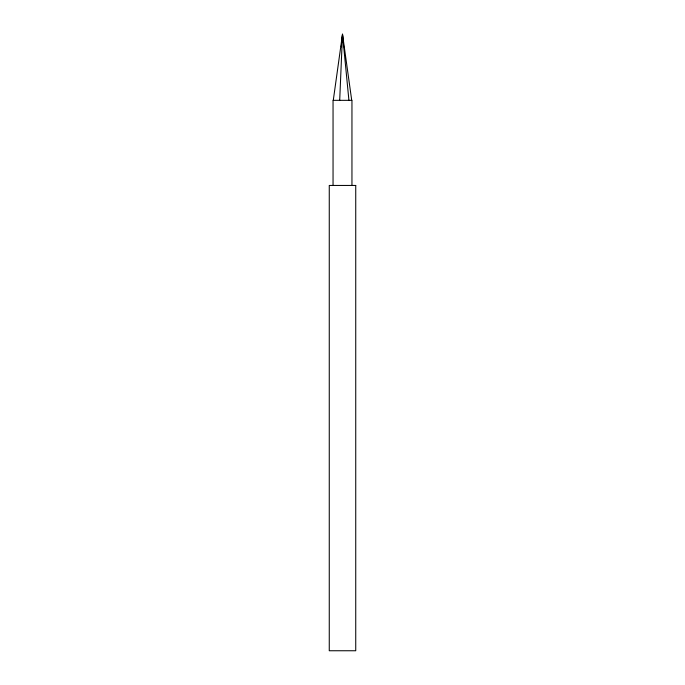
<?xml version="1.0" encoding="UTF-8"?>
<svg xmlns="http://www.w3.org/2000/svg" width="685" height="685" viewBox="0 0 685 685"><rect width="100%" height="100%" fill="white"/><g stroke="black" fill="none" stroke-linecap="round" stroke-linejoin="round"><path stroke-width="1.03" d="M339.7 100.335L342.5 34.25L351.722 100.335M341.276 46.837L341.481 44.739M341.687 42.641L342.5 34.25L348.922 100.335M333.278 100.335L342.5 34.25L342.637 37.444M351.953 185.447L351.953 100.335L333.047 100.335L333.047 185.447M355.738 185.447L329.262 185.447L329.262 650.75L355.738 650.75L355.738 185.447"/></g></svg>
